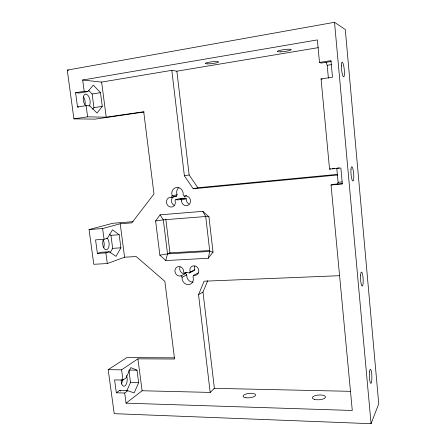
<?xml version="1.0" encoding="UTF-8"?>
<svg xmlns="http://www.w3.org/2000/svg" width="446" height="446" viewBox="0 0 446 446"><rect width="100%" height="100%" fill="white"/><g stroke="black" fill="none" stroke-linecap="round" stroke-linejoin="round"><path stroke-width="0.67" d="M208.243 258.262L209.771 251.427L205.712 216.505L202.768 211.343L160.069 214.833L155.604 220.993L159.874 255.179L165.745 260.559L208.243 258.262L213.032 252.124L208.945 216.817L202.768 211.343M337.622 184.298L338.074 182.28L336.791 168.471M165.745 260.559L167.523 253.874L163.314 219.839L160.069 214.833M174.743 357.831L126.759 357.62L108.194 369.673L114.209 413.665L371.072 423.7L378.743 403.786L345.288 29.525L334.517 22.3L67.257 70.106L73.919 118.859L95.015 119.127L144.164 112.002M124.707 393.021L116.328 392.798L114.577 379.903L122.968 380.059L126.09 377.857L130.784 367.604L137 370.174L138.639 382.662L134.146 392.937L127.807 390.713L124.707 393.021L126.067 403.162L142.101 390.752L210.178 392.413L198.537 294.683L204.123 281.203L339.512 275.695M210.178 392.413L214.381 388.338L202.991 292.046L207.73 280.657M126.736 390.919L130.516 382.501L128.955 370.771M171.454 197.4L172.178 195.839A6.316 5.709 76.2 0 1 176.733 187.443A6.316 5.709 76.2 0 1 183.178 194.824L184.27 196.223A4.945 4.493 74.9 0 1 190.425 200.014A4.945 4.493 74.9 0 1 186.211 205.768A4.945 4.493 74.9 0 1 181.528 199.975L180.479 199.156L178.222 199.97L175.819 199.574L174.999 200.561A4.906 4.41 74.9 0 1 171.872 206.994A4.906 4.41 74.9 0 1 166.458 202.166A4.906 4.41 74.9 0 1 171.454 197.4L176.365 196.257L177.084 194.724A6.222 5.636 76.3 0 1 178.852 187.554M184.733 273.169L186.969 272.478L189.355 272.958L190.18 272.038A4.884 4.393 63.9 0 1 193.38 265.844A4.884 4.393 63.9 0 1 198.821 270.811A4.884 4.393 63.9 0 1 193.72 275.266L192.984 276.754A6.211 5.553 63.4 0 1 188.463 284.637A6.211 5.553 63.4 0 1 182.08 277.228L181.004 275.834A4.839 4.315 64.9 0 1 175.016 271.909A4.839 4.315 64.9 0 1 179.136 266.557A4.839 4.315 64.9 0 1 183.702 272.339L184.733 273.169L186.478 272.311M120.899 247.825L116.038 256.389L109.231 251.773L100.802 252.285L97.401 253.417L95.561 239.876L104.063 239.285L107.43 238.27L112.509 229.807L119.177 234.735L120.899 247.825L112.671 248.344L110.023 252.893M102.29 106.388L97.027 113.055L89.718 105.808L86.111 105.641L77.515 106.968L75.58 92.729L84.188 91.319L87.823 91.614L93.326 85.136L100.478 92.651L102.29 106.388L93.955 107.659L92.718 109.192M194.779 266.156A4.806 4.337 63.8 0 0 194.763 269.746L193.949 270.655L189.355 272.958M116.328 392.798L119.483 390.506L127.807 390.713M108.194 369.673L121.591 369.829L137.914 358.84L174.553 359.024L164.875 281.376L136.181 256.539L124.585 257.208L107.319 263.558L93.794 264.288L89.049 229.573L112.766 223.284L133.131 221.679M198.537 294.683L202.991 292.046M193.72 275.266L198.258 272.924M182.08 277.228L186.762 274.875A6.116 5.486 63.3 0 0 193.029 282.167M190.18 272.038L194.763 269.746M181.004 275.834L185.703 273.498L186.762 274.875M159.874 255.179L167.523 253.874L169.965 252.882L209.882 250.546M126.067 403.162L352.284 410.476L331.043 185.034L332.621 184.415L342.495 183.523M97.401 253.417L105.892 252.904L109.231 251.773M84.188 91.319L82.672 80.018L317.374 39.917L319.498 62.44L330.96 60.623L332.487 77.219L321.048 78.925L329.549 169.129L330.609 168.828M89.049 229.573L102.619 228.542L120.197 223.764L131.832 222.849L153.976 194.004L143.718 111.74L106.22 117.186L87.617 116.841L73.919 118.859M181.528 199.975L186.305 198.788A4.873 4.432 75 0 0 189.004 204.017M180.479 199.156L185.268 197.979L186.305 198.788M175.819 199.574L180.675 198.398L182.548 198.754M184.27 196.223L186.645 195.66M183.518 198.671L184.471 198.442M172.178 195.839L177.084 194.724M82.672 80.018L101.616 82.092L171.81 70.329L184.371 175.785L193.23 188.775L197.868 187.755L337.6 174.358M184.371 175.785L189.143 174.971L197.868 187.755M171.81 70.329L176.867 71.193L318.243 47.65M87.823 91.614L79.271 93.008L75.58 92.729M88.748 90.516L92.138 93.995L100.478 92.651M331.239 61.498L321.22 63.076L319.498 62.44M325.97 62.245L327.202 65.289L331.317 64.642M155.604 220.993L163.314 219.839L205.712 216.505L208.945 216.817M332.46 168.543L334.439 168.348M337.076 168.086L339.055 167.891M329.549 169.129L340.867 168.008L342.344 184.014L331.043 185.034M193.23 188.775L337.834 174.966M338.074 182.28L342.132 181.907M109.242 234.1L110.937 235.326L119.177 234.735M167.523 253.874L209.771 251.427L213.032 252.124M128.861 370.08L137 370.174M130.516 382.501L138.639 382.662M213.941 388.327L350.712 391.337M77.515 106.968L78.736 107.018M67.257 70.106L68.606 70.278M321.048 78.925L322.185 79.237M119.483 390.506L120.771 390.952M92.138 93.995L93.955 107.659M110.937 235.326L112.671 248.344M86.111 105.641L87.617 116.841M102.619 228.542L104.063 239.285M105.892 252.904L107.319 263.558M121.591 369.829L122.968 380.059M101.616 82.092L106.22 117.186M120.197 223.764L124.585 257.208M137.914 358.84L142.101 390.752M165.806 219.103L169.965 252.882M176.867 71.193L189.143 174.971M327.202 65.289L328.407 78.273M334.517 22.3L371.072 423.7M85.783 105.875A6.45 3.3 78.3 0 1 83.558 96.252A6.45 3.3 78.3 0 1 88.732 96.492A6.45 3.3 78.3 0 1 89.155 106.025M83.519 96.938A6.428 3.334 78.2 0 1 85.075 104.554M106.811 237.974A6.133 3.228 86.2 0 1 108.947 246.382A6.133 3.228 86.2 0 1 104.498 248.929A6.133 3.228 86.2 0 1 103.126 240.082M103.31 240.171A6.116 3.256 86.2 0 1 103.784 247.552M185.703 273.498A4.761 4.259 64.8 0 1 180.965 272.049A4.761 4.259 64.8 0 1 180.022 266.892M174.13 205.311A4.828 4.354 75.1 0 1 171.42 200.739A4.828 4.354 75.1 0 1 174.113 196.463M175.217 196.195A4.828 4.354 75.1 0 1 176.365 196.257M126.369 375.51A6.127 3.005 -86.8 0 1 125.103 385.835A6.127 3.005 -86.8 0 1 121.245 379.579M122.366 379.563A6.11 3.038 -86.7 0 1 121.479 383.989M341.352 65.372A7.454 1.349 83.9 0 0 343.587 76.874A7.454 1.349 83.9 0 0 343.777 66.175A7.454 1.349 83.9 0 0 341.352 65.372M314.497 399.399A6.612 2.386 -3.8 0 0 325.402 397.52A6.612 2.386 -3.8 0 0 316.961 395.212A6.612 2.386 -3.8 0 0 314.497 399.399M245.897 397.782A6.316 2.224 -6.2 0 0 255.608 395.117A6.316 2.224 -6.2 0 0 246.504 393.857A6.316 2.224 -6.2 0 0 245.897 397.782M360.574 275.299A7.047 1.282 86.9 0 0 362.163 286.103A7.047 1.282 86.9 0 0 362.821 275.818A7.047 1.282 86.9 0 0 360.574 275.299M369.583 371.819A7.058 1.215 88.3 0 0 370.637 383.304A7.058 1.215 88.3 0 0 371.719 373.954A7.058 1.215 88.3 0 0 369.583 371.819M350.974 169.263A7.175 1.327 85.4 0 0 352.652 180.953A7.175 1.327 85.4 0 0 353.422 171.543A7.175 1.327 85.4 0 0 350.974 169.263M280.846 51.825A7.024 0.964 -7.5 0 0 291.266 49.634A7.024 0.964 -7.5 0 0 280.796 50.147A7.024 0.964 -7.5 0 0 280.846 51.825M207.819 63.867A6.69 0.892 -6.6 0 0 218.546 62.083A6.69 0.892 -6.6 0 0 209.564 62.128A6.69 0.892 -6.6 0 0 207.819 63.867"/></g></svg>
